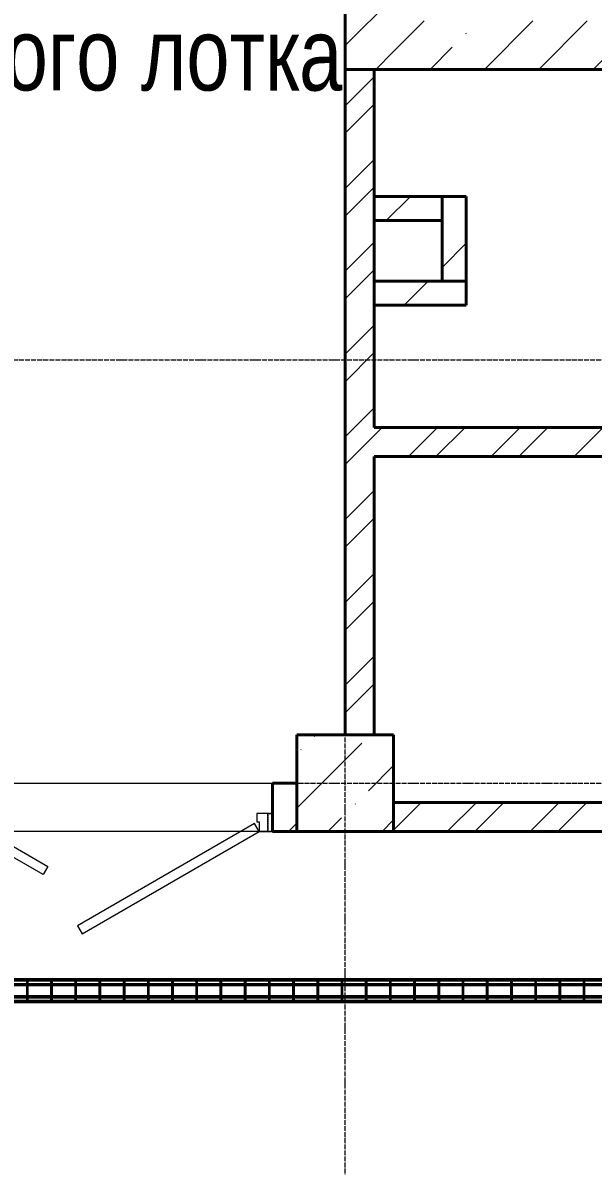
# Model space of a CAD drawing. Header units: millimetres. Extents: x 0 to 351840, y -132678 to 32417.
# Drawn here: x 325052 to 327407, y -43071 to -38346 of the extents above; entities that cross this region are included whole.
import ezdxf
from ezdxf import colors
from ezdxf.entities.mleader import LeaderData, LeaderLine
from ezdxf.math import Vec2, Vec3

# ---------------------------------------------------------------- set-up
doc = ezdxf.new("R2010")
doc.units = ezdxf.units.MM
doc.linetypes.add('BI_линия_сетки', pattern=[25, 20, -2.5, 0, -2.5])
doc.linetypes.add('BI_невидимые', pattern=[5, 3, -2])
for name, color, linetype, lineweight in [('E-CABL-TRAY-IDEN', 7, 'Continuous', 9), ('Двери', 7, 'Continuous', 18), ('Несущие колонны', 7, 'Continuous', 18), ('Оси', 7, 'Continuous', 9), ('Перекрытие', 7, 'Continuous', 18), ('Стены внутренние', 7, 'Continuous', 18), ('Стены наружные', 7, 'Continuous', 18), ('Стены несущие', 7, 'Continuous', 18)]:
    doc.layers.add(name, color=color, linetype=linetype, lineweight=lineweight)
doc.styles.add('новый', font='Шрифт GOST2304A.ttf', dxfattribs={"width": 0.8, "height": 250})
pattern_1 = [(45, (2e-10, 1e-10), (-224.5064, 224.5064), []), (45, (224.5, 1e-10), (-224.5064, 224.5064), [396.875, -79.375, 3.353, -76.022])]
pattern_2 = [(45, (2e-10, 1e-10), (-171.0739, 171.0739), []), (45, (114.05, 1e-10), (-171.0739, 171.0739), [])]
pattern_3 = [(45, (2e-10, 1e-10), (-212.132, 212.132), [])]

# ---------------------------------------------------------------- blocks, each defined once
blk = doc.blocks.new('_DotSmall')
at = {"color": 0, "linetype": 'ByBlock', "const_width": 0.5}
blk.add_lwpolyline([(-0.0625, 0, 1), (0.0625, 0, 1)], format="xyb", close=True, dxfattribs=at)
blk = doc.blocks.new('*U53')
at = {"color": 0, "linetype": 'ByBlock', "lineweight": -2}
for p, q in [((19801.5, 47.5), (187, 47.5)), ((287.3, 42.5), (19801.5, 42.5)), ((19801.5, 27.5), (292.3, 27.5)), ((292.3, 22.5), (19801.5, 22.5)), ((13387.3, 42.5), (13387.3, 41.5)), ((13387.3, 41.5), (13387.3, 40)), ((13387.3, 40), (13387.3, 37.5)), ((13387.3, 37.5), (13387.3, -37.5)), ((13392.3, 41.5), (13392.3, 42.5)), ((13392.3, 40), (13392.3, 41.5)), ((13392.3, 37.5), (13392.3, 40)), ((13392.3, -37.5), (13392.3, 37.5)), ((13487.3, 42.5), (13487.3, 41.5)), ((13487.3, 41.5), (13487.3, 40)), ((13487.3, 40), (13487.3, 37.5)), ((13487.3, 37.5), (13487.3, -37.5)), ((13492.3, 41.5), (13492.3, 42.5)), ((13492.3, 40), (13492.3, 41.5)), ((13492.3, 37.5), (13492.3, 40)), ((13492.3, -37.5), (13492.3, 37.5)), ((13587.3, 42.5), (13587.3, 41.5)), ((13587.3, 41.5), (13587.3, 40)), ((13587.3, 40), (13587.3, 37.5)), ((13587.3, 37.5), (13587.3, -37.5)), ((13592.3, 41.5), (13592.3, 42.5)), ((13592.3, 40), (13592.3, 41.5)), ((13592.3, 37.5), (13592.3, 40)), ((13592.3, -37.5), (13592.3, 37.5)), ((13687.3, 42.5), (13687.3, 41.5)), ((13687.3, 41.5), (13687.3, 40)), ((13687.3, 40), (13687.3, 37.5)), ((13687.3, 37.5), (13687.3, -37.5)), ((13692.3, 41.5), (13692.3, 42.5)), ((13692.3, 40), (13692.3, 41.5)), ((13692.3, 37.5), (13692.3, 40)), ((13692.3, -37.5), (13692.3, 37.5)), ((13787.3, 42.5), (13787.3, 41.5)), ((13787.3, 41.5), (13787.3, 40)), ((13787.3, 40), (13787.3, 37.5)), ((13787.3, 37.5), (13787.3, -37.5)), ((13792.3, 41.5), (13792.3, 42.5)), ((13792.3, 40), (13792.3, 41.5)), ((13792.3, 37.5), (13792.3, 40)), ((13792.3, -37.5), (13792.3, 37.5)), ((13887.3, 42.5), (13887.3, 41.5)), ((13887.3, 41.5), (13887.3, 40)), ((13887.3, 40), (13887.3, 37.5)), ((13887.3, 37.5), (13887.3, -37.5)), ((13892.3, 41.5), (13892.3, 42.5)), ((13892.3, 40), (13892.3, 41.5)), ((13892.3, 37.5), (13892.3, 40)), ((13892.3, -37.5), (13892.3, 37.5)), ((13987.3, 42.5), (13987.3, 41.5)), ((13987.3, 41.5), (13987.3, 40)), ((13987.3, 40), (13987.3, 37.5)), ((13987.3, 37.5), (13987.3, -37.5)), ((13992.3, 41.5), (13992.3, 42.5)), ((13992.3, 40), (13992.3, 41.5)), ((13992.3, 37.5), (13992.3, 40)), ((13992.3, -37.5), (13992.3, 37.5)), ((14087.3, 42.5), (14087.3, 41.5)), ((14087.3, 41.5), (14087.3, 40)), ((14087.3, 40), (14087.3, 37.5)), ((14087.3, 37.5), (14087.3, -37.5)), ((14092.3, 41.5), (14092.3, 42.5)), ((14092.3, 40), (14092.3, 41.5)), ((14092.3, 37.5), (14092.3, 40)), ((14092.3, -37.5), (14092.3, 37.5)), ((14187.3, 42.5), (14187.3, 41.5)), ((14187.3, 41.5), (14187.3, 40)), ((14187.3, 40), (14187.3, 37.5)), ((14187.3, 37.5), (14187.3, -37.5)), ((14192.3, 41.5), (14192.3, 42.5)), ((14192.3, 40), (14192.3, 41.5)), ((14192.3, 37.5), (14192.3, 40)), ((14192.3, -37.5), (14192.3, 37.5)), ((14287.3, 42.5), (14287.3, 41.5)), ((14287.3, 41.5), (14287.3, 40)), ((14287.3, 40), (14287.3, 37.5)), ((14287.3, 37.5), (14287.3, -37.5)), ((14292.3, 41.5), (14292.3, 42.5)), ((14292.3, 40), (14292.3, 41.5)), ((14292.3, 37.5), (14292.3, 40)), ((14292.3, -37.5), (14292.3, 37.5)), ((14387.3, 42.5), (14387.3, 41.5)), ((14387.3, 41.5), (14387.3, 40)), ((14387.3, 40), (14387.3, 37.5)), ((14387.3, 37.5), (14387.3, -37.5)), ((14392.3, 41.5), (14392.3, 42.5)), ((14392.3, 40), (14392.3, 41.5)), ((14392.3, 37.5), (14392.3, 40)), ((14392.3, -37.5), (14392.3, 37.5)), ((14487.3, 42.5), (14487.3, 41.5)), ((14487.3, 41.5), (14487.3, 40)), ((14487.3, 40), (14487.3, 37.5)), ((14487.3, 37.5), (14487.3, -37.5)), ((14492.3, 41.5), (14492.3, 42.5)), ((14492.3, 40), (14492.3, 41.5)), ((14492.3, 37.5), (14492.3, 40)), ((14492.3, -37.5), (14492.3, 37.5)), ((14587.3, 42.5), (14587.3, 41.5)), ((14587.3, 41.5), (14587.3, 40)), ((14587.3, 40), (14587.3, 37.5)), ((14587.3, 37.5), (14587.3, -37.5)), ((14592.3, 41.5), (14592.3, 42.5)), ((14592.3, 40), (14592.3, 41.5)), ((14592.3, 37.5), (14592.3, 40)), ((14592.3, -37.5), (14592.3, 37.5)), ((14687.3, 42.5), (14687.3, 41.5)), ((14687.3, 41.5), (14687.3, 40)), ((14687.3, 40), (14687.3, 37.5)), ((14687.3, 37.5), (14687.3, -37.5)), ((14692.3, 41.5), (14692.3, 42.5)), ((14692.3, 40), (14692.3, 41.5)), ((14692.3, 37.5), (14692.3, 40)), ((14692.3, -37.5), (14692.3, 37.5)), ((14787.3, 42.5), (14787.3, 41.5)), ((14787.3, 41.5), (14787.3, 40)), ((14787.3, 40), (14787.3, 37.5)), ((14787.3, 37.5), (14787.3, -37.5)), ((14792.3, 41.5), (14792.3, 42.5)), ((14792.3, 40), (14792.3, 41.5)), ((14792.3, 37.5), (14792.3, 40)), ((14792.3, -37.5), (14792.3, 37.5)), ((14887.3, 42.5), (14887.3, 41.5)), ((14887.3, 41.5), (14887.3, 40)), ((14887.3, 40), (14887.3, 37.5)), ((14887.3, 37.5), (14887.3, -37.5)), ((14892.3, 41.5), (14892.3, 42.5)), ((14892.3, 40), (14892.3, 41.5)), ((14892.3, 37.5), (14892.3, 40)), ((14892.3, -37.5), (14892.3, 37.5)), ((14987.3, 42.5), (14987.3, 41.5)), ((14987.3, 41.5), (14987.3, 40)), ((14987.3, 40), (14987.3, 37.5)), ((14987.3, 37.5), (14987.3, -37.5)), ((14992.3, 41.5), (14992.3, 42.5)), ((14992.3, 40), (14992.3, 41.5)), ((14992.3, 37.5), (14992.3, 40)), ((14992.3, -37.5), (14992.3, 37.5)), ((15087.3, 42.5), (15087.3, 41.5)), ((15087.3, 41.5), (15087.3, 40)), ((15087.3, 40), (15087.3, 37.5)), ((15087.3, 37.5), (15087.3, -37.5)), ((15092.3, 41.5), (15092.3, 42.5)), ((15092.3, 40), (15092.3, 41.5)), ((15092.3, 37.5), (15092.3, 40)), ((15092.3, -37.5), (15092.3, 37.5)), ((15187.3, 42.5), (15187.3, 41.5)), ((15187.3, 41.5), (15187.3, 40)), ((15187.3, 40), (15187.3, 37.5)), ((15187.3, 37.5), (15187.3, -37.5)), ((15192.3, 41.5), (15192.3, 42.5)), ((15192.3, 40), (15192.3, 41.5)), ((15192.3, 37.5), (15192.3, 40)), ((15192.3, -37.5), (15192.3, 37.5)), ((15287.3, 42.5), (15287.3, 41.5)), ((15287.3, 41.5), (15287.3, 40)), ((15287.3, 40), (15287.3, 37.5)), ((15287.3, 37.5), (15287.3, -37.5)), ((15292.3, 41.5), (15292.3, 42.5)), ((15292.3, 40), (15292.3, 41.5)), ((15292.3, 37.5), (15292.3, 40)), ((15292.3, -37.5), (15292.3, 37.5)), ((15387.3, 42.5), (15387.3, 41.5)), ((15387.3, 41.5), (15387.3, 40)), ((15387.3, 40), (15387.3, 37.5)), ((15387.3, 37.5), (15387.3, -37.5)), ((15392.3, 41.5), (15392.3, 42.5)), ((15392.3, 40), (15392.3, 41.5)), ((15392.3, 37.5), (15392.3, 40)), ((15392.3, -37.5), (15392.3, 37.5)), ((15487.3, 42.5), (15487.3, 41.5)), ((15487.3, 41.5), (15487.3, 40)), ((15487.3, 40), (15487.3, 37.5)), ((15487.3, 37.5), (15487.3, -37.5)), ((15492.3, 41.5), (15492.3, 42.5)), ((15492.3, 40), (15492.3, 41.5)), ((15492.3, 37.5), (15492.3, 40)), ((15492.3, -37.5), (15492.3, 37.5)), ((15587.3, 42.5), (15587.3, 41.5)), ((15587.3, 41.5), (15587.3, 40)), ((15587.3, 40), (15587.3, 37.5)), ((15587.3, 37.5), (15587.3, -37.5)), ((15592.3, 41.5), (15592.3, 42.5)), ((15592.3, 40), (15592.3, 41.5)), ((15592.3, 37.5), (15592.3, 40)), ((15592.3, -37.5), (15592.3, 37.5)), ((15687.3, 42.5), (15687.3, 41.5)), ((15687.3, 41.5), (15687.3, 40)), ((15687.3, 40), (15687.3, 37.5)), ((15687.3, 37.5), (15687.3, -37.5)), ((15692.3, 41.5), (15692.3, 42.5)), ((15692.3, 40), (15692.3, 41.5)), ((15692.3, 37.5), (15692.3, 40)), ((15692.3, -37.5), (15692.3, 37.5)), ((19801.5, -42.5), (287.3, -42.5)), ((19801.5, -22.5), (292.3, -22.5)), ((292.3, -27.5), (19801.5, -27.5)), ((13387.3, -37.5), (13387.3, -40)), ((13387.3, -40), (13387.3, -41.5)), ((13387.3, -41.5), (13387.3, -42.5)), ((13392.3, -40), (13392.3, -37.5)), ((13392.3, -41.5), (13392.3, -40)), ((13392.3, -42.5), (13392.3, -41.5)), ((13487.3, -37.5), (13487.3, -40)), ((13487.3, -40), (13487.3, -41.5)), ((13487.3, -41.5), (13487.3, -42.5)), ((13492.3, -40), (13492.3, -37.5)), ((13492.3, -41.5), (13492.3, -40)), ((13492.3, -42.5), (13492.3, -41.5)), ((13587.3, -37.5), (13587.3, -40)), ((13587.3, -40), (13587.3, -41.5)), ((13587.3, -41.5), (13587.3, -42.5)), ((13592.3, -40), (13592.3, -37.5)), ((13592.3, -41.5), (13592.3, -40)), ((13592.3, -42.5), (13592.3, -41.5)), ((13687.3, -37.5), (13687.3, -40)), ((13687.3, -40), (13687.3, -41.5)), ((13687.3, -41.5), (13687.3, -42.5)), ((13692.3, -40), (13692.3, -37.5)), ((13692.3, -41.5), (13692.3, -40)), ((13692.3, -42.5), (13692.3, -41.5)), ((13787.3, -37.5), (13787.3, -40)), ((13787.3, -40), (13787.3, -41.5)), ((13787.3, -41.5), (13787.3, -42.5)), ((13792.3, -40), (13792.3, -37.5)), ((13792.3, -41.5), (13792.3, -40)), ((13792.3, -42.5), (13792.3, -41.5)), ((13887.3, -37.5), (13887.3, -40)), ((13887.3, -40), (13887.3, -41.5)), ((13887.3, -41.5), (13887.3, -42.5)), ((13892.3, -40), (13892.3, -37.5)), ((13892.3, -41.5), (13892.3, -40)), ((13892.3, -42.5), (13892.3, -41.5)), ((13987.3, -37.5), (13987.3, -40)), ((13987.3, -40), (13987.3, -41.5)), ((13987.3, -41.5), (13987.3, -42.5)), ((13992.3, -40), (13992.3, -37.5)), ((13992.3, -41.5), (13992.3, -40)), ((13992.3, -42.5), (13992.3, -41.5)), ((14087.3, -37.5), (14087.3, -40)), ((14087.3, -40), (14087.3, -41.5)), ((14087.3, -41.5), (14087.3, -42.5)), ((14092.3, -40), (14092.3, -37.5)), ((14092.3, -41.5), (14092.3, -40)), ((14092.3, -42.5), (14092.3, -41.5)), ((14187.3, -37.5), (14187.3, -40)), ((14187.3, -40), (14187.3, -41.5)), ((14187.3, -41.5), (14187.3, -42.5)), ((14192.3, -40), (14192.3, -37.5)), ((14192.3, -41.5), (14192.3, -40)), ((14192.3, -42.5), (14192.3, -41.5)), ((14287.3, -37.5), (14287.3, -40)), ((14287.3, -40), (14287.3, -41.5)), ((14287.3, -41.5), (14287.3, -42.5)), ((14292.3, -40), (14292.3, -37.5)), ((14292.3, -41.5), (14292.3, -40)), ((14292.3, -42.5), (14292.3, -41.5)), ((14387.3, -37.5), (14387.3, -40)), ((14387.3, -40), (14387.3, -41.5)), ((14387.3, -41.5), (14387.3, -42.5)), ((14392.3, -40), (14392.3, -37.5)), ((14392.3, -41.5), (14392.3, -40)), ((14392.3, -42.5), (14392.3, -41.5)), ((14487.3, -37.5), (14487.3, -40)), ((14487.3, -40), (14487.3, -41.5)), ((14487.3, -41.5), (14487.3, -42.5)), ((14492.3, -40), (14492.3, -37.5)), ((14492.3, -41.5), (14492.3, -40)), ((14492.3, -42.5), (14492.3, -41.5)), ((14587.3, -37.5), (14587.3, -40)), ((14587.3, -40), (14587.3, -41.5)), ((14587.3, -41.5), (14587.3, -42.5)), ((14592.3, -40), (14592.3, -37.5)), ((14592.3, -41.5), (14592.3, -40)), ((14592.3, -42.5), (14592.3, -41.5)), ((14687.3, -37.5), (14687.3, -40)), ((14687.3, -40), (14687.3, -41.5)), ((14687.3, -41.5), (14687.3, -42.5)), ((14692.3, -40), (14692.3, -37.5)), ((14692.3, -41.5), (14692.3, -40)), ((14692.3, -42.5), (14692.3, -41.5)), ((14787.3, -37.5), (14787.3, -40)), ((14787.3, -40), (14787.3, -41.5)), ((14787.3, -41.5), (14787.3, -42.5)), ((14792.3, -40), (14792.3, -37.5)), ((14792.3, -41.5), (14792.3, -40)), ((14792.3, -42.5), (14792.3, -41.5)), ((14887.3, -37.5), (14887.3, -40)), ((14887.3, -40), (14887.3, -41.5)), ((14887.3, -41.5), (14887.3, -42.5)), ((14892.3, -40), (14892.3, -37.5)), ((14892.3, -41.5), (14892.3, -40)), ((14892.3, -42.5), (14892.3, -41.5)), ((14987.3, -37.5), (14987.3, -40)), ((14987.3, -40), (14987.3, -41.5)), ((14987.3, -41.5), (14987.3, -42.5)), ((14992.3, -40), (14992.3, -37.5)), ((14992.3, -41.5), (14992.3, -40)), ((14992.3, -42.5), (14992.3, -41.5)), ((15087.3, -37.5), (15087.3, -40)), ((15087.3, -40), (15087.3, -41.5)), ((15087.3, -41.5), (15087.3, -42.5)), ((15092.3, -40), (15092.3, -37.5)), ((15092.3, -41.5), (15092.3, -40)), ((15092.3, -42.5), (15092.3, -41.5)), ((15187.3, -37.5), (15187.3, -40)), ((15187.3, -40), (15187.3, -41.5)), ((15187.3, -41.5), (15187.3, -42.5)), ((15192.3, -40), (15192.3, -37.5)), ((15192.3, -41.5), (15192.3, -40)), ((15192.3, -42.5), (15192.3, -41.5)), ((15287.3, -37.5), (15287.3, -40)), ((15287.3, -40), (15287.3, -41.5)), ((15287.3, -41.5), (15287.3, -42.5)), ((15292.3, -40), (15292.3, -37.5)), ((15292.3, -41.5), (15292.3, -40)), ((15292.3, -42.5), (15292.3, -41.5)), ((15387.3, -37.5), (15387.3, -40)), ((15387.3, -40), (15387.3, -41.5)), ((15387.3, -41.5), (15387.3, -42.5)), ((15392.3, -40), (15392.3, -37.5)), ((15392.3, -41.5), (15392.3, -40)), ((15392.3, -42.5), (15392.3, -41.5)), ((15487.3, -37.5), (15487.3, -40)), ((15487.3, -40), (15487.3, -41.5)), ((15487.3, -41.5), (15487.3, -42.5)), ((15492.3, -40), (15492.3, -37.5)), ((15492.3, -41.5), (15492.3, -40)), ((15492.3, -42.5), (15492.3, -41.5)), ((15587.3, -37.5), (15587.3, -40)), ((15587.3, -40), (15587.3, -41.5)), ((15587.3, -41.5), (15587.3, -42.5)), ((15592.3, -40), (15592.3, -37.5)), ((15592.3, -41.5), (15592.3, -40)), ((15592.3, -42.5), (15592.3, -41.5)), ((15687.3, -37.5), (15687.3, -40)), ((15687.3, -40), (15687.3, -41.5)), ((15687.3, -41.5), (15687.3, -42.5)), ((15692.3, -40), (15692.3, -37.5)), ((15692.3, -41.5), (15692.3, -40)), ((15692.3, -42.5), (15692.3, -41.5)), ((187, -47.5), (19801.5, -47.5))]:
    blk.add_line(p, q, dxfattribs=at)
for centre, start, end in [((13389.8, 40), 180, 0), ((13489.8, 40), 180, 0), ((13589.8, 40), 180, 0), ((13689.8, 40), 180, 0), ((13789.8, 40), 180, 0), ((13889.8, 40), 180, 0), ((13989.8, 40), 180, 0), ((14089.8, 40), 180, 0), ((14189.8, 40), 180, 0), ((14289.8, 40), 180, 0), ((14389.8, 40), 180, 0), ((14489.8, 40), 180, 0), ((14589.8, 40), 180, 0), ((14689.8, 40), 180, 0), ((14789.8, 40), 180, 0), ((14889.8, 40), 180, 0), ((14989.8, 40), 180, 0), ((15089.8, 40), 180, 0), ((15189.8, 40), 180, 0), ((15289.8, 40), 180, 0), ((15389.8, 40), 180, 0), ((15489.8, 40), 180, 0), ((15589.8, 40), 180, 0), ((15689.8, 40), 180, 0), ((13389.8, -40), 0, 180), ((13489.8, -40), 0, 180), ((13589.8, -40), 0, 180), ((13689.8, -40), 0, 180), ((13789.8, -40), 0, 180), ((13889.8, -40), 0, 180), ((13989.8, -40), 0, 180), ((14089.8, -40), 0, 180), ((14189.8, -40), 0, 180), ((14289.8, -40), 0, 180), ((14389.8, -40), 0, 180), ((14489.8, -40), 0, 180), ((14589.8, -40), 0, 180), ((14689.8, -40), 0, 180), ((14789.8, -40), 0, 180), ((14889.8, -40), 0, 180), ((14989.8, -40), 0, 180), ((15089.8, -40), 0, 180), ((15189.8, -40), 0, 180), ((15289.8, -40), 0, 180), ((15389.8, -40), 0, 180), ((15489.8, -40), 0, 180), ((15589.8, -40), 0, 180), ((15689.8, -40), 0, 180)]:
    blk.add_arc(centre, 2.5, start, end, dxfattribs=at)
blk = doc.blocks.new('_временные_конструкции_колонны_монолитные_прямоугольная - _временная_конструкция_колонна_400x400-V11-01 Этаж__0_000___Отделочный_')
at = {"layer": 'Несущие колонны', "lineweight": 9}
h = blk.add_hatch(dxfattribs=at)
h.set_pattern_fill('FP_13', color=9, style=0, pattern_type=2)
h.set_pattern_definition([(45, (-26950, -7900), (84.18955, 308.69595), [396.875, -79.375, 3.353, -76.022])])
h.paths.add_polyline_path([(200, -200), (200, 200), (-200, 200), (-200, -200)])
at = {"layer": 'Несущие колонны', "color": 9, "lineweight": 40}
for p, q in [((200, 200), (-200, 200)), ((-200, 200), (-200, -200)), ((200, -200), (200, 200)), ((-200, -200), (200, -200))]:
    blk.add_line(p, q, dxfattribs=at)
blk = doc.blocks.new('_Двери_Металлические_Двупольная_Техническая_3_7 - _дверь_ДМН_2200-1310 Д-10-5648955-01 Этаж__0_000___Отделочный_')
at = {"layer": 'Двери', "color": 9, "lineweight": 9}
for p, q in [((256.8, 522.5), (-475, 100)), ((276, 489.2), (256.8, 522.5)), ((-455.8, 66.7), (276, 489.2)), ((398.3, 244.2), (417.6, 277.5)), ((705.8, 66.7), (398.3, 244.2)), ((417.6, 277.5), (725, 100)), ((-475, 100), (-510, 100)), ((-475, 100), (-455.8, 66.7)), ((-475, 60), (-475, 100)), ((725, 100), (705.8, 66.7)), ((725, 100), (760, 100)), ((725, 60), (725, 100)), ((-465, 60), (-475, 60)), ((-465, 25), (-465, 60)), ((715, 60), (725, 60)), ((715, 25), (715, 60)), ((-510, 25), (-465, 25)), ((760, 25), (715, 25))]:
    blk.add_line(p, q, dxfattribs=at)
at = {"layer": 'Двери', "color": 9, "linetype": 'BI_невидимые', "lineweight": 9}
for p, q in [((-530, 25), (-530, 100)), ((-530, 100), (-510, 100)), ((-530, 25), (-530, 100)), ((-530, 100), (-510, 100)), ((-510, 100), (-530, 100)), ((-510, 100), (-510, 25)), ((-510, 100), (-510, 25)), ((-510, 25), (-510, 100)), ((760, 25), (760, 100)), ((760, 100), (780, 100)), ((760, 25), (760, 100)), ((760, 100), (780, 100)), ((780, 100), (760, 100)), ((760, 100), (760, 25)), ((780, 100), (780, 25)), ((780, 100), (780, 25)), ((-510, 25), (-530, 25)), ((-510, 25), (-530, 25)), ((-530, 25), (-510, 25)), ((780, 25), (760, 25)), ((780, 25), (760, 25)), ((760, 25), (780, 25))]:
    blk.add_line(p, q, dxfattribs=at)
blk = doc.blocks.new('A$C13a22a9d')
at = {"layer": 'Стены внутренние', "lineweight": 9}
h = blk.add_hatch(dxfattribs=at)
h.set_pattern_fill('FP_42', color=9, style=0, pattern_type=2)
h.set_pattern_definition(pattern_2)
h.paths.add_polyline_path([(27070, 8100), (27070, 10850), (26950, 10850), (26950, 8100)])
h = blk.add_hatch(dxfattribs=at)
h.set_pattern_fill('FP_36', color=9, style=0, pattern_type=2)
h.set_pattern_definition(pattern_3)
h.paths.add_polyline_path([(27350, 10225), (27350, 10325), (27070, 10325), (27070, 10225)])
h = blk.add_hatch(dxfattribs=at)
h.set_pattern_fill('FP_36', color=9, style=0, pattern_type=2)
h.set_pattern_definition(pattern_3)
h.paths.add_polyline_path([(27350, 9975), (27450, 9975), (27450, 10325), (27350, 10325)])
h = blk.add_hatch(dxfattribs=at)
h.set_pattern_fill('FP_36', color=9, style=0, pattern_type=2)
h.set_pattern_definition(pattern_3)
h.paths.add_polyline_path([(27070, 9875), (27450, 9875), (27450, 9975), (27070, 9975)])
h = blk.add_hatch(dxfattribs=at)
h.set_pattern_fill('FP_42', color=9, style=0, pattern_type=2)
h.set_pattern_definition(pattern_2)
h.paths.add_polyline_path([(31200, 9250), (31200, 9370), (27070, 9370), (27070, 9250), (30850.1, 9250)])
h = blk.add_hatch(dxfattribs=at)
h.set_pattern_fill('FP_35', color=9, style=0, pattern_type=2)
h.set_pattern_definition([(0, (2e-10, 1e-10), (1625.6, 406.4), [67.056, -1152.144, 67.056, -1152.144, -6502.4]), (0, (2e-10, 1e-10), (1625.6, 406.4), [-2438.4, 67.056, -2371.344, 67.056, -1152.144, -2844.8]), (0, (2e-10, 1e-10), (1625.6, 406.4), [-6096, 67.056, -745.744, 67.056, -1964.944]), (120, (609.6, 203.2), (-1164.753, 1204.611), [67.056, -1152.144, 67.056, -1152.144, -6502.4]), (120, (609.6, 203.2), (-1164.753, 1204.611), [-2438.4, 67.056, -2371.344, 67.056, -1152.144, -2844.8]), (120, (609.6, 203.2), (-1164.753, 1204.611), [-6096, 67.056, -745.744, 67.056, -1964.944]), (240, (812.8, 1016), (-460.847, -1611.011), [67.056, -1152.144, 67.056, -1152.144, -6502.4]), (240, (812.8, 1016), (-460.847, -1611.011), [-2438.4, 67.056, -2371.344, 67.056, -1152.144, -2844.8]), (240, (812.8, 1016), (-460.847, -1611.011), [-6096, 67.056, -745.744, 67.056, -1964.944])])
h.paths.add_polyline_path([(26750, 7700), (26750, 7900), (26650, 7900), (26650, 7700)])
h.paths.add_polyline_path([(25340, 7700), (25340, 7900), (21600, 7900), (21600, 7700), (24404.3, 7700)])
h = blk.add_hatch(dxfattribs=at)
h.set_pattern_fill('FP_36', color=9, style=0, pattern_type=2)
h.set_pattern_definition(pattern_3)
h.paths.add_polyline_path([(26750, 7700), (26750, 7900), (26650, 7900), (26650, 7700)])
h.paths.add_polyline_path([(25340, 7700), (25340, 7900), (21600, 7900), (21600, 7700), (24404.3, 7700)])
h = blk.add_hatch(dxfattribs=at)
h.set_pattern_fill('FP_42', color=9, style=0, pattern_type=2)
h.set_pattern_definition(pattern_2)
h.paths.add_polyline_path([(27150, 7700), (29570, 7700), (29570, 7820), (27150, 7820)])
h.paths.add_polyline_path([(31320, 7700), (31320, 7820), (30580, 7820), (30580, 7700)])
at = {"layer": 'Стены наружные', "lineweight": 9}
h = blk.add_hatch(dxfattribs=at)
h.set_pattern_fill('FP_34', color=9, style=0, pattern_type=2)
h.set_pattern_definition(pattern_1)
h.paths.add_polyline_path([(27150, 10850), (27150, 13700), (26950, 13700), (26950, 10850)])
h = blk.add_hatch(dxfattribs=at)
h.set_pattern_fill('FP_34', color=9, style=0, pattern_type=2)
h.set_pattern_definition(pattern_1)
h.paths.add_polyline_path([(29929.2, 10850), (30750, 10850), (30750, 11050), (27150, 11050), (27150, 10850), (28087.6, 10850)])
at = {"layer": 'Оси', "color": 9, "linetype": 'BI_линия_сетки'}
for p, q in [((26950, -3627.3), (26950, 29372.3)), ((-4869.1, 9650), (49050, 9650)), ((-4869.1, 7900), (49050, 7900))]:
    blk.add_line(p, q, dxfattribs=at)
at = {"layer": 'Перекрытие', "color": 9, "lineweight": 9}
for p, q in [((25350, 7900), (26650, 7900)), ((26630, 7700), (25360, 7700))]:
    blk.add_line(p, q, dxfattribs=at)
at = {"layer": 'Стены несущие', "color": 9, "lineweight": 40}
for p, q in [((26950, 13700), (26950, 8100)), ((27070, 10850), (26950, 10850)), ((27070, 10850), (31200, 10850)), ((27070, 9370), (27070, 10850)), ((27450, 10325), (27070, 10325)), ((27350, 10325), (27350, 9975)), ((27450, 9875), (27450, 10325)), ((27070, 10225), (27350, 10225)), ((27450, 9975), (27070, 9975)), ((27070, 9875), (27450, 9875)), ((31200, 9370), (27070, 9370)), ((27070, 8100), (27070, 9250)), ((27070, 9250), (31200, 9250)), ((26750, 7900), (26650, 7900)), ((26650, 7900), (26650, 7700)), ((29570, 7820), (27150, 7820)), ((26650, 7700), (26750, 7700)), ((27150, 7700), (29570, 7700))]:
    blk.add_line(p, q, dxfattribs=at)
at = {"layer": 'Двери', "color": 9, "rotation": 180}
blk.add_blockref('_Двери_Металлические_Двупольная_Техническая_3_7 - _дверь_ДМН_2200-1310 Д-10-5648955-01 Этаж__0_000___Отделочный_', (26120, 7800), dxfattribs=at)
at = {"layer": 'Несущие колонны', "color": 9}
blk.add_blockref('_временные_конструкции_колонны_монолитные_прямоугольная - _временная_конструкция_колонна_400x400-V11-01 Этаж__0_000___Отделочный_', (26950, 7900), dxfattribs=at)

msp = doc.modelspace()

# ---------------------------------------------------------------- block references
msp.add_blockref('A$C13a22a9d', (299433.4, -49388.2))
at = {"color": 1}
msp.add_blockref('*U53', (311680.1, -42345.6), dxfattribs=at)

# ---------------------------------------------------------------- leaders
at = {"layer": 'E-CABL-TRAY-IDEN', "color": 0}
ml = msp.add_multileader_mtext('Standard', dxfattribs=at)
ml.set_content('{\\C0;в местах пересечения с силовыми лотками выполнять опуск на 200мм от уровня силового лотка}', color=1, style='новый')
ml.set_leader_properties()
ml.set_arrow_properties(name='DOTSMALL')
ml.build(insert=Vec2(0, 0))
ml.multileader.update_dxf_attribs({"text_left_attachment_type": 6, "text_right_attachment_type": 6, "dogleg_length": 107.1, "arrow_head_size": 300})
ctx = ml.context
ctx.base_point, ctx.char_height, ctx.arrow_head_size, ctx.landing_gap_size, ctx.plane_origin, ctx.plane_x_axis, ctx.plane_y_axis = Vec3(324871, -37724.5), 300, 300, 10, Vec3(290999.9, -21866.5), Vec3(1, -0.000677), Vec3(0.000677, 1)
ctx.left_attachment, ctx.right_attachment = 6, 6
notes = []
notes.append((ctx, [(0, (1, 1, 0), (330860.9, -37728.5), (-1, 0.000677), 107.1, [(0, [(331645.6, -38556.3)], 0, [])])]))
ctx.mtext.insert, ctx.mtext.text_direction, ctx.mtext.rotation, ctx.mtext.width, ctx.mtext.defined_height, ctx.mtext.line_spacing_factor, ctx.mtext.line_spacing_style, ctx.mtext.flow_direction = Vec3(324101.2, -37364), Vec3(1, -0.000677), 6.282508, 6701.026, 388.8, 0.96, 2, 5
for ctx, leaders in notes:
    for number, flags, end, landing, length, lines in leaders:
        leader = LeaderData()
        leader.index, (leader.has_last_leader_line, leader.has_dogleg_vector, leader.attachment_direction) = number, flags
        leader.last_leader_point, leader.dogleg_vector, leader.dogleg_length = Vec3(end), Vec3(landing), length
        for number, points, colour, breaks in lines:
            line = LeaderLine()
            line.index, line.vertices, line.color, line.breaks = number, Vec3.list(points), colors.encode_raw_color(colour), breaks
            leader.lines.append(line)
        ctx.leaders.append(leader)

doc.saveas('drawing.dxf')
